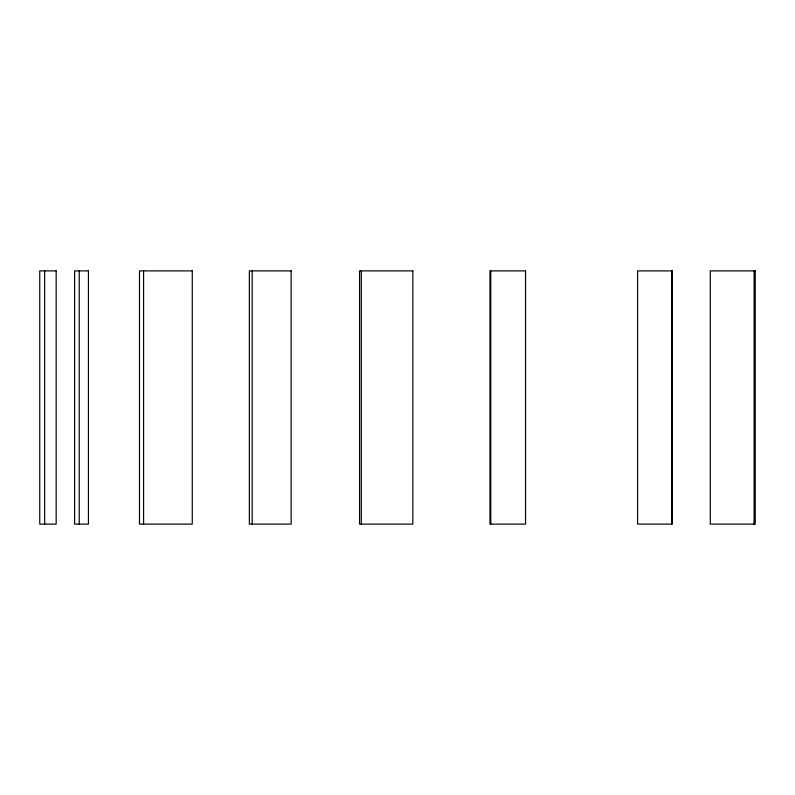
<?xml version="1.0" encoding="UTF-8"?>
<svg xmlns="http://www.w3.org/2000/svg" width="795" height="795" viewBox="0 0 795 795"><rect width="100%" height="100%" fill="white"/><g stroke="black" fill="none" stroke-linecap="round" stroke-linejoin="round"><path stroke-width="1.19" d="M754.067 270.886L754.067 524.114M671.795 270.886L671.795 524.114M490.763 270.886L490.763 524.114M361.308 270.886L361.308 524.114M252.154 270.886L252.154 524.114M143.577 270.886L143.577 524.114M79.232 270.886L79.232 524.114M44.679 270.886L44.679 524.114M56.167 270.886L39.75 270.886L39.75 524.114L56.167 524.114L56.167 270.886M88.434 270.886L74.611 270.886L74.611 524.114L88.434 524.114L88.434 270.886M192.261 270.886L139.503 270.886L139.503 524.114L192.261 524.114L192.261 270.886M291.139 270.886L249.352 270.886L249.352 524.114L291.139 524.114L291.139 270.886M412.844 270.886L359.559 270.886L359.559 524.114L412.844 524.114L412.844 270.886M525.545 270.886L489.978 270.886L489.978 524.114L525.545 524.114L525.545 270.886M672.272 270.886L637.61 270.886L637.61 524.114L672.272 524.114L672.272 270.886M755.25 270.886L710.283 270.886L710.283 524.114L755.25 524.114L755.25 270.886"/></g></svg>
